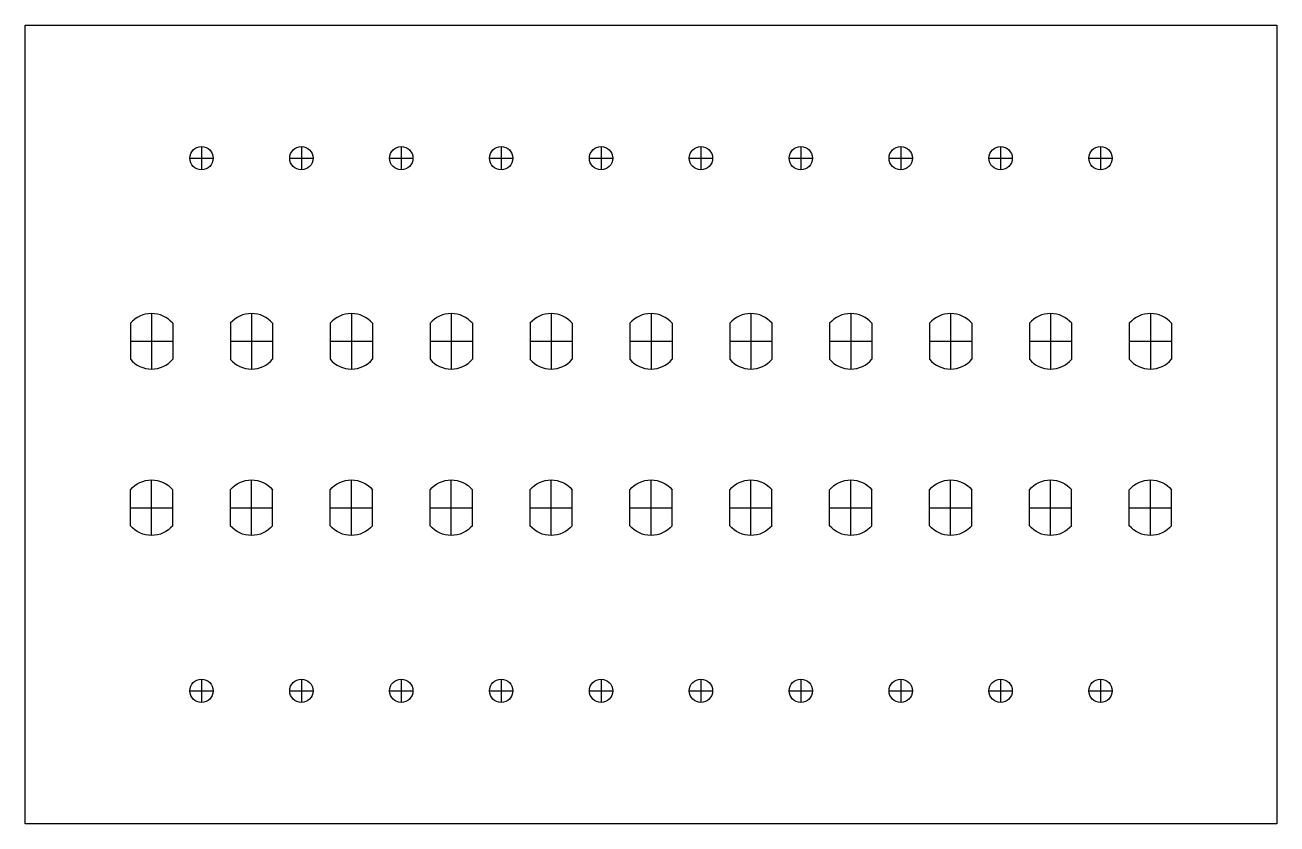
# Model space of a CAD drawing. Header units: millimetres. Extents: x -94 to 94, y -60 to 60.
import ezdxf

# ---------------------------------------------------------------- set-up
doc = ezdxf.new("R2010")
doc.units = ezdxf.units.MM
doc.layers.get('0').update_dxf_attribs({"lineweight": 25})

# ---------------------------------------------------------------- blocks, each defined once
blk = doc.blocks.new('banana jack')
for p, q in [((0, 4.17), (0, -4.17)), ((-3.17, 2.7), (-3.17, -2.7)), ((3.17, 2.7), (3.17, -2.7)), ((-3.17, 0), (3.17, 0))]:
    blk.add_line(p, q)
for start, end in [(40.3419, 139.6581), (220.3419, 319.6581)]:
    blk.add_arc((0, 0), 4.17, start, end)
blk = doc.blocks.new('lid outline')
for p, q in [((-94, 60), (94, 60)), ((-94, -60), (-94, 60)), ((94, 60), (94, -60)), ((94, -60), (-94, -60))]:
    blk.add_line(p, q)
blk = doc.blocks.new('M3 screw hole')
for p, q in [((-1.75, 0), (1.75, 0)), ((0, 1.75), (0, -1.75))]:
    blk.add_line(p, q)
blk.add_circle((0, 0), 1.75)

msp = doc.modelspace()

# ---------------------------------------------------------------- block references
for name, p in [('lid outline', (0, 0)), ('M3 screw hole', (-67.5, 40)), ('M3 screw hole', (-52.5, 40)), ('M3 screw hole', (-37.5, 40)), ('M3 screw hole', (-22.5, 40)), ('M3 screw hole', (-7.5, 40)), ('M3 screw hole', (7.5, 40)), ('M3 screw hole', (22.5, 40)), ('M3 screw hole', (37.5, 40)), ('M3 screw hole', (52.5, 40)), ('M3 screw hole', (67.5, 40)), ('banana jack', (-75, 12.5)), ('banana jack', (-60, 12.5)), ('banana jack', (-45, 12.5)), ('banana jack', (-30, 12.5)), ('banana jack', (-15, 12.5)), ('banana jack', (0, 12.5)), ('banana jack', (15, 12.5)), ('banana jack', (30, 12.5)), ('banana jack', (45, 12.5)), ('banana jack', (60, 12.5)), ('banana jack', (75, 12.5)), ('M3 screw hole', (-67.5, -40)), ('M3 screw hole', (-52.5, -40)), ('M3 screw hole', (-37.5, -40)), ('M3 screw hole', (-22.5, -40)), ('M3 screw hole', (-7.5, -40)), ('M3 screw hole', (7.5, -40)), ('M3 screw hole', (22.5, -40)), ('M3 screw hole', (37.5, -40)), ('M3 screw hole', (52.5, -40)), ('M3 screw hole', (67.5, -40))]:
    msp.add_blockref(name, p)
at = {"yscale": -1}
for p in [(-75, -12.5), (-60, -12.5), (-45, -12.5), (-30, -12.5), (-15, -12.5), (0, -12.5), (15, -12.5), (30, -12.5), (45, -12.5), (60, -12.5), (75, -12.5)]:
    msp.add_blockref('banana jack', p, dxfattribs=at)

doc.saveas('drawing.dxf')
